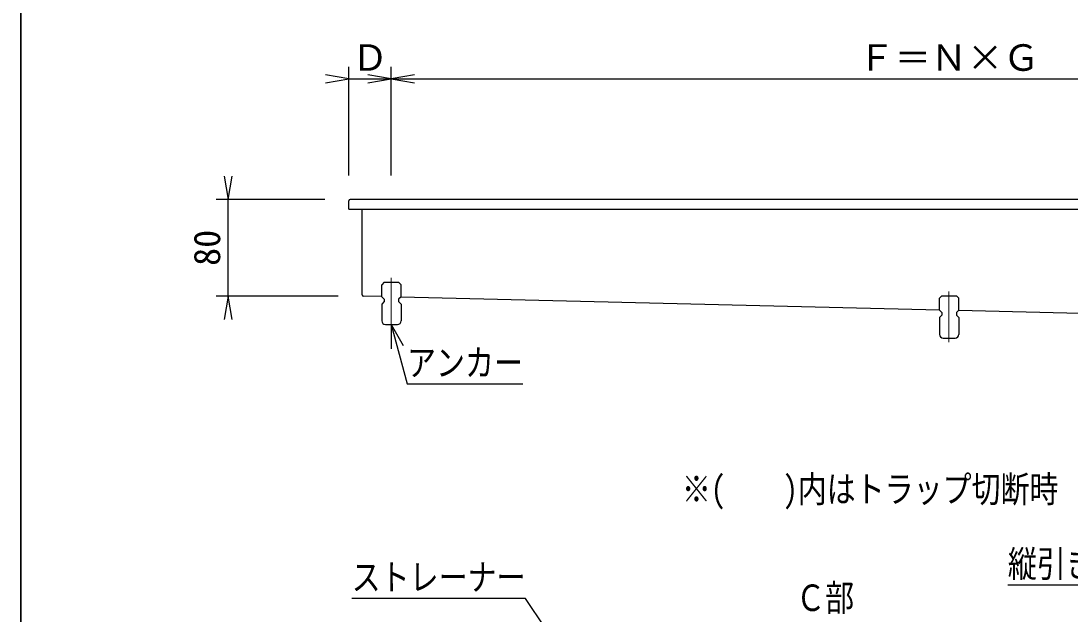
# Model space of a CAD drawing. Units: millimetres, scale not verified. Extents: x -1488 to 1365, y -1052 to 870.
# Drawn here: x -1365 to -496, y -283 to 208 of the extents above; entities that cross this region are included whole.
import ezdxf
from ezdxf.enums import TextEntityAlignment as Align

# ---------------------------------------------------------------- set-up
doc = ezdxf.new("R2010")
doc.units = ezdxf.units.MM
doc.header["$LTSCALE"] = 10
doc.linetypes.add('CHAIN1', pattern=[8, 5, -1, 1, -1])
for name, color, linetype, lineweight in [('0-0_計極細', 45, 'Continuous', 15), ('0-1_計細線', 3, 'Continuous', 25), ('0-8_枠中線', 5, 'Continuous', 35)]:
    doc.layers.add(name, color=color, linetype=linetype, lineweight=lineweight)
doc.layers.add('0-5_寸法線', color=7, linetype='Continuous')
doc.layers.add('1-1_寸法4', color=7, linetype='Continuous')
doc.styles.add('ＭＳ ゴシック', font='')
doc.styles.get('ＭＳ ゴシック').set_extended_font_data('MS Gothic')

# ---------------------------------------------------------------- blocks, each defined once
blk = doc.blocks.new('open_arrow')
at = {"color": 0, "linetype": 'Continuous', "lineweight": -2}
blk.add_lwpolyline([(7.5, 1.25), (0, 0), (7.5, -1.25)], dxfattribs=at)

msp = doc.modelspace()

# ---------------------------------------------------------------- linework, layer by layer
at = {"layer": '0-0_計極細', "linetype": 'CHAIN1'}
for p, q in [((-1058.4, -4.72), (-1058.4, -46.91)), ((-596.4, -15.88), (-596.4, -58.07))]:
    msp.add_line(p, q, dxfattribs=at)
at = {"layer": '0-1_計細線'}
for p, q in [((-1093.4, 52.21), (-1093.4, 59.21)), ((-1093.4, 52.21), (-179.4, 52.21)), ((-110.4, 60.21), (-1092.4, 60.21)), ((-1082.4, -18.81), (-1082.4, 52.21)), ((-1064.18, -8.37), (-1066.18, -10.37)), ((-1064.18, -8.37), (-1052.18, -8.37)), ((-1050.18, -10.37), (-1052.18, -8.37)), ((-1066.18, -20.37), (-1066.18, -10.37)), ((-1050.18, -20.37), (-1050.18, -10.37)), ((-1066.18, -20.18), (-1081.43, -19.81)), ((-1066.18, -20.37), (-1064.18, -22.37)), ((-1064.18, -24.37), (-1066.18, -26.37)), ((-1064.18, -22.37), (-1064.18, -24.37)), ((-1050.18, -20.37), (-1052.18, -22.37)), ((-1052.18, -22.37), (-1052.18, -24.37)), ((-1052.18, -24.37), (-1050.18, -26.37)), ((-604.18, -31.34), (-1050.37, -20.56)), ((-602.18, -19.53), (-604.18, -21.53)), ((-604.18, -31.53), (-604.18, -21.53)), ((-602.18, -19.53), (-590.18, -19.53)), ((-588.18, -21.53), (-590.18, -19.53)), ((-588.18, -31.53), (-588.18, -21.53)), ((-1066.18, -26.37), (-1066.18, -40.37)), ((-1050.18, -26.37), (-1050.18, -40.37)), ((-604.18, -31.53), (-602.18, -33.53)), ((-602.18, -33.53), (-602.18, -35.53)), ((-588.18, -31.53), (-590.18, -33.53)), ((-590.18, -33.53), (-590.18, -35.53)), ((-254.4, -39.79), (-588.37, -31.72)), ((-1063.18, -43.37), (-1053.18, -43.37)), ((-602.18, -35.53), (-604.18, -37.53)), ((-604.18, -37.53), (-604.18, -51.53)), ((-590.18, -35.53), (-588.18, -37.53)), ((-588.18, -37.53), (-588.18, -51.53)), ((-601.18, -54.53), (-591.18, -54.53))]:
    msp.add_line(p, q, dxfattribs=at)
for centre, radius, start, end in [((-1092.4, 59.21), 1, 90, 180), ((-1081.4, -18.81), 1, 180, 268.61631), ((-1063.18, -40.37), 3, 180, 270), ((-1053.18, -40.37), 3, 270, 360), ((-601.18, -51.53), 3, 180, 270), ((-591.18, -51.53), 3, 270, 360)]:
    msp.add_arc(centre, radius, start, end, dxfattribs=at)
at = {"layer": '0-5_寸法線'}
for p, q in [((-1093.4, 80.21), (-1093.4, 170.21)), ((-1058.4, 80.21), (-1058.4, 170.21)), ((-1093.4, 160.21), (-1058.4, 160.21)), ((-1058.4, 160.21), (-134.4, 160.21)), ((-1113.4, 60.21), (-1203.4, 60.21)), ((-1193.4, -19.79), (-1193.4, 60.21)), ((-1102.4, -19.79), (-1203.4, -19.79)), ((-1058.4, -43.37), (-1058.42, -63.37)), ((-1058.4, -43.37), (-1048.41, -60.7))]:
    msp.add_line(p, q, dxfattribs=at)
for points in [[(-1058.4, -43.37), (-1045.26, -92.53), (-949.26, -92.53)], [(-215.36, -85.38), (-283.61, -259.23), (-547.61, -259.23)]]:
    msp.add_lwpolyline(points, dxfattribs=at)
at = {"layer": '0-8_枠中線'}
msp.add_lwpolyline([(-1365, -930), (-1365, 870), (1365, 870), (1365, -930)], close=True, dxfattribs=at)
at = {"layer": '1-1_寸法4'}
msp.add_lwpolyline([(-914.42, -318.8), (-947.09, -270.19), (-1091.09, -270.19)], dxfattribs=at)

# ---------------------------------------------------------------- block references
at = {"layer": '0-5_寸法線', "xscale": 2.58, "yscale": 2.58}
for p, rotation in [((-1093.4, 160.21), 180), ((-1058.4, 160.21), 180), ((-1193.4, 60.21), 90), ((-1193.4, -19.79), 270)]:
    msp.add_blockref('open_arrow', p, dxfattribs=dict(at, rotation=rotation))
msp.add_blockref('open_arrow', (-1058.4, 160.21), dxfattribs=at)

# ---------------------------------------------------------------- texts
at = {"layer": '0-5_寸法線', "style": 'ＭＳ ゴシック'}
for s, p in [('Ｄ', (-1090.9, 160.21)), ('Ｆ＝Ｎ×Ｇ', (-671.4, 160.21))]:
    msp.add_text(s, height=21.99, dxfattribs=at).set_placement(p, align=Align.BOTTOM_LEFT)
msp.add_text('80', height=21.99, rotation=90, dxfattribs=at).set_placement((-1193.4, 5.21), align=Align.BOTTOM_LEFT)
at = {"layer": '0-5_寸法線', "style": 'ＭＳ ゴシック', "width": 0.8}
for s, p in [('アンカー', (-1045.26, -92.53)), ('※(\u3000\u3000)内はトラップ切断時', (-817.54, -197.28)), ('縦引き排水トラップ一式', (-547.61, -259.23))]:
    msp.add_text(s, height=21.99, dxfattribs=at).set_placement(p, align=Align.BOTTOM_LEFT)
at = {"layer": '1-1_寸法4', "style": 'ＭＳ ゴシック', "width": 0.8}
for s, p in [('ストレーナー', (-1091.09, -270.19)), ('Ｃ部', (-722.94, -287.29))]:
    msp.add_text(s, height=21.99, dxfattribs=at).set_placement(p, align=Align.BOTTOM_LEFT)

doc.saveas('drawing.dxf')
